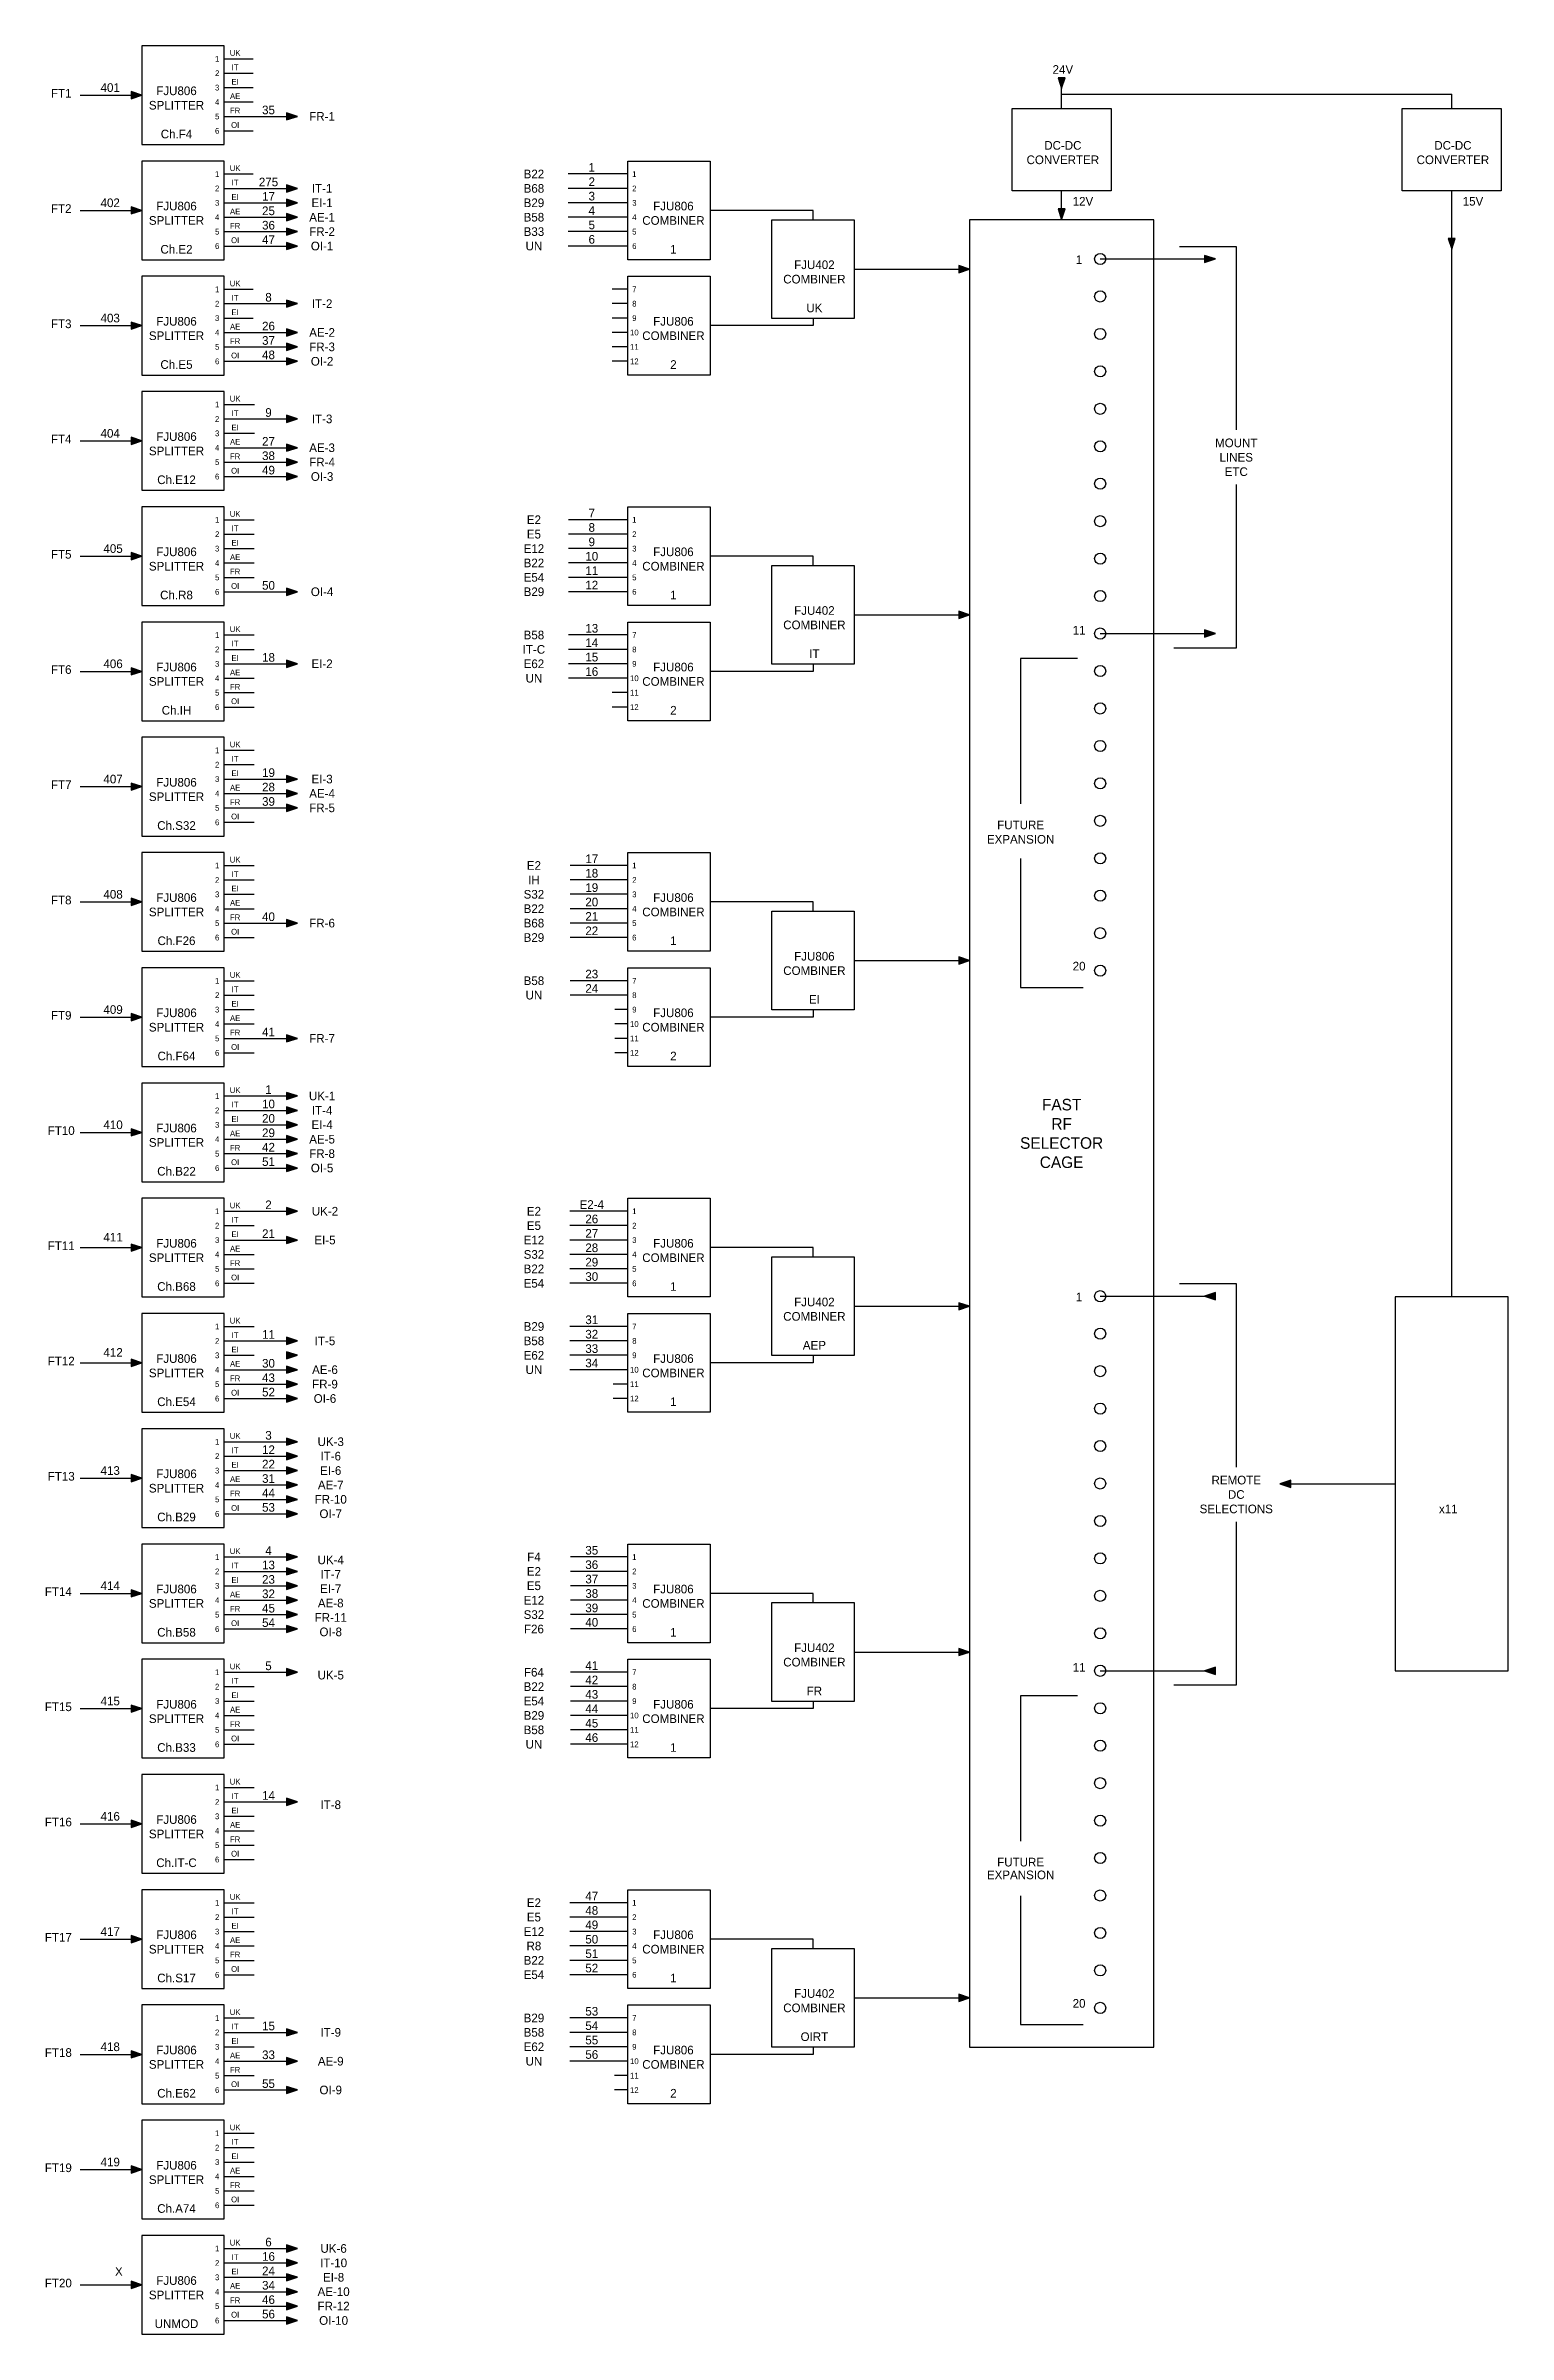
# Model space of a CAD drawing. Extents: x 82 to 589, y 10 to 804.
import ezdxf
from ezdxf.enums import TextEntityAlignment as Align

# ---------------------------------------------------------------- set-up
doc = ezdxf.new("R2010")
doc.units = 0
for name, color, linetype in [('BLOKKE', 1, 'CONTINUOUS'), ('SIGNAL-NAVNE', 4, 'CONTINUOUS'), ('TEKST', 7, 'CONTINUOUS'), ('WIRING', 5, 'CONTINUOUS')]:
    doc.layers.add(name, color=color, linetype=linetype)

# ---------------------------------------------------------------- blocks, each defined once
blk = doc.blocks.new('PIL')
at = {"layer": 'WIRING', "color": 0}
blk.add_lwpolyline([(-3.75, 1.25), (-3.75, -1.25), (0, 0)], close=True, dxfattribs=at)
for points in [[(-3.75, 1.25), (0, 0), (-3.75, 0), (-3.75, -1.25)], [(0, 0), (-3.75, -1.25), (-3.75, 1.25), (0, 0)], [(-3.75, 0), (-3.75, 1.25), (0, 0), (-3.75, -1.25)], [(-3.75, -1.25), (0, 0), (-3.75, 1.25), (-3.75, -1.25)]]:
    blk.add_solid(points, dxfattribs=at)

msp = doc.modelspace()

# ---------------------------------------------------------------- linework, layer by layer
at = {"layer": 'BLOKKE', "color": 0}
for points in [[(115, 770), (143.57, 770), (143.57, 804.27), (115, 804.27)], [(451.24, 782.48), (451.24, 753.91), (416.97, 753.91), (416.97, 782.48)], [(586.57, 782.48), (586.57, 753.91), (552.29, 753.91), (552.29, 782.48)], [(115, 730), (143.57, 730), (143.57, 764.27), (115, 764.27)], [(312.19, 730), (283.61, 730), (283.61, 764.27), (312.19, 764.27)], [(362.18, 709.64), (333.61, 709.64), (333.61, 743.91), (362.18, 743.91)], [(402.15, 109.64), (466.06, 109.64), (466.06, 743.91), (402.15, 743.91)], [(115, 690), (143.57, 690), (143.57, 724.27), (115, 724.27)], [(312.19, 690), (283.61, 690), (283.61, 724.27), (312.19, 724.27)], [(115, 650), (143.57, 650), (143.57, 684.27), (115, 684.27)], [(115, 610), (143.57, 610), (143.57, 644.27), (115, 644.27)], [(312.19, 610), (283.61, 610), (283.61, 644.27), (312.19, 644.27)], [(362.18, 589.64), (333.61, 589.64), (333.61, 623.91), (362.18, 623.91)], [(115, 570), (143.57, 570), (143.57, 604.27), (115, 604.27)], [(312.19, 570), (283.61, 570), (283.61, 604.27), (312.19, 604.27)], [(115, 530), (143.57, 530), (143.57, 564.27), (115, 564.27)], [(115, 490), (143.57, 490), (143.57, 524.27), (115, 524.27)], [(312.19, 490), (283.61, 490), (283.61, 524.27), (312.19, 524.27)], [(362.18, 469.64), (333.61, 469.64), (333.61, 503.91), (362.18, 503.91)], [(115, 450), (143.57, 450), (143.57, 484.27), (115, 484.27)], [(312.19, 450), (283.61, 450), (283.61, 484.27), (312.19, 484.27)], [(115, 410), (143.57, 410), (143.57, 444.27), (115, 444.27)], [(115, 370), (143.57, 370), (143.57, 404.27), (115, 404.27)], [(312.19, 370), (283.61, 370), (283.61, 404.27), (312.19, 404.27)], [(362.18, 349.64), (333.61, 349.64), (333.61, 383.91), (362.18, 383.91)], [(549.81, 240.27), (589.05, 240.27), (589.05, 370.01), (549.81, 370.01)], [(115, 330), (143.57, 330), (143.57, 364.27), (115, 364.27)], [(312.19, 330), (283.61, 330), (283.61, 364.27), (312.19, 364.27)], [(115, 290), (143.57, 290), (143.57, 324.27), (115, 324.27)], [(115, 250), (143.57, 250), (143.57, 284.27), (115, 284.27)], [(312.19, 250), (283.61, 250), (283.61, 284.27), (312.19, 284.27)], [(362.18, 229.64), (333.61, 229.64), (333.61, 263.91), (362.18, 263.91)], [(115, 210), (143.57, 210), (143.57, 244.27), (115, 244.27)], [(312.19, 210), (283.61, 210), (283.61, 244.27), (312.19, 244.27)], [(115, 170), (143.57, 170), (143.57, 204.27), (115, 204.27)], [(115, 130), (143.57, 130), (143.57, 164.27), (115, 164.27)], [(312.19, 130), (283.61, 130), (283.61, 164.27), (312.19, 164.27)], [(362.18, 109.64), (333.61, 109.64), (333.61, 143.91), (362.18, 143.91)], [(115, 90), (143.57, 90), (143.57, 124.27), (115, 124.27)], [(312.19, 90), (283.61, 90), (283.61, 124.27), (312.19, 124.27)], [(115, 50), (143.57, 50), (143.57, 84.27), (115, 84.27)], [(115, 10), (143.57, 10), (143.57, 44.27), (115, 44.27)]]:
    msp.add_lwpolyline(points, close=True, dxfattribs=at)
for centre in [(447.48, 730.27), (447.48, 717.27), (447.48, 704.27), (447.48, 691.27), (447.48, 678.27), (447.48, 665.27), (447.48, 652.27), (447.48, 639.27), (447.48, 626.27), (447.48, 613.27), (447.48, 600.27), (447.48, 587.27), (447.48, 574.27), (447.48, 561.27), (447.48, 548.27), (447.48, 535.27), (447.48, 522.27), (447.48, 509.27), (447.48, 496.27), (447.48, 483.27), (447.48, 370.27), (447.48, 357.27), (447.48, 344.27), (447.48, 331.27), (447.48, 318.27), (447.48, 305.27), (447.48, 292.27), (447.48, 279.27), (447.48, 266.27), (447.48, 253.27), (447.48, 240.27), (447.48, 227.27), (447.48, 214.27), (447.48, 201.27), (447.48, 188.27), (447.48, 175.27), (447.48, 162.27), (447.48, 149.27), (447.48, 136.27), (447.48, 123.27)]:
    msp.add_circle(centre, 1.93, dxfattribs=at)
at = {"layer": 'WIRING', "color": 0}
for points in [[(143.57, 799.77), (153.62, 799.77)], [(143.57, 794.77), (153.62, 794.77)], [(93.58, 787.14), (115, 787.14)], [(143.57, 789.77), (153.62, 789.77)], [(434.1, 782.48), (434.1, 793.2)], [(434.1, 787.45), (569.43, 787.45)], [(569.43, 782.48), (569.43, 787.45)], [(143.57, 784.77), (153.62, 784.77)], [(143.57, 779.77), (168.93, 779.77)], [(143.57, 774.77), (153.62, 774.77)], [(143.57, 759.77), (153.62, 759.77)], [(143.57, 754.77), (168.93, 754.77)], [(283.61, 759.77), (262.87, 759.77)], [(283.61, 754.77), (262.87, 754.77)], [(93.58, 747.14), (115, 747.14)], [(143.57, 749.77), (168.93, 749.77)], [(283.61, 749.77), (262.87, 749.77)], [(347.89, 747.14), (312.19, 747.14)], [(347.89, 743.91), (347.89, 747.14)], [(434.1, 743.91), (434.1, 753.91)], [(569.43, 743.91), (569.43, 753.91)], [(569.43, 370.01), (569.43, 753.91)], [(143.57, 744.77), (168.93, 744.77)], [(143.57, 739.77), (168.93, 739.77)], [(283.61, 744.77), (262.87, 744.77)], [(283.61, 739.77), (262.87, 739.77)], [(143.57, 734.77), (168.93, 734.77)], [(283.61, 734.77), (262.87, 734.77)], [(475, 734.66), (494.69, 734.66), (494.69, 670.95)], [(362.18, 726.77), (402.15, 726.77)], [(447.48, 730.27), (487.45, 730.27)], [(143.57, 719.77), (153.62, 719.77)], [(283.61, 719.77), (278.18, 719.77)], [(93.58, 707.14), (115, 707.14)], [(143.57, 714.77), (168.93, 714.77)], [(143.57, 709.77), (153.62, 709.77)], [(283.61, 714.77), (278.18, 714.77)], [(283.61, 709.77), (278.18, 709.77)], [(347.89, 707.14), (312.19, 707.14)], [(347.89, 709.64), (347.89, 707.14)], [(143.57, 704.77), (168.93, 704.77)], [(143.57, 699.77), (168.93, 699.77)], [(283.61, 704.77), (278.18, 704.77)], [(283.61, 699.77), (278.18, 699.77)], [(143.57, 694.77), (168.93, 694.77)], [(283.61, 694.77), (278.18, 694.77)], [(143.57, 679.77), (154.07, 679.77)], [(143.57, 674.77), (168.93, 674.77)], [(143.57, 669.77), (154.07, 669.77)], [(93.58, 667.14), (115, 667.14)], [(143.57, 664.77), (168.93, 664.77)], [(143.57, 659.77), (168.93, 659.77)], [(143.57, 654.77), (168.93, 654.77)], [(494.69, 651.95), (494.69, 595.24), (473.03, 595.24)], [(143.57, 639.77), (153.93, 639.77)], [(283.61, 639.77), (262.95, 639.77)], [(143.57, 634.77), (153.93, 634.77)], [(143.57, 629.77), (153.93, 629.77)], [(283.61, 634.77), (262.95, 634.77)], [(283.61, 629.77), (262.95, 629.77)], [(93.58, 627.14), (115, 627.14)], [(143.57, 624.77), (153.93, 624.77)], [(143.57, 619.77), (153.93, 619.77)], [(283.61, 624.77), (262.95, 624.77)], [(283.61, 619.77), (262.95, 619.77)], [(347.89, 627.14), (312.19, 627.14)], [(347.89, 623.91), (347.89, 627.14)], [(143.57, 614.77), (168.93, 614.77)], [(283.61, 614.77), (262.95, 614.77)], [(362.18, 606.77), (402.15, 606.77)], [(143.57, 599.77), (153.93, 599.77)], [(283.61, 599.77), (262.95, 599.77)], [(447.48, 600.27), (487.45, 600.27)], [(143.57, 594.77), (153.93, 594.77)], [(143.57, 589.77), (168.93, 589.77)], [(283.61, 594.77), (262.95, 594.77)], [(283.61, 589.77), (262.95, 589.77)], [(347.89, 589.64), (347.89, 587.14)], [(439.57, 591.63), (419.88, 591.63), (419.88, 541.14)], [(93.58, 587.14), (115, 587.14)], [(143.57, 584.77), (154, 584.77)], [(283.61, 584.77), (262.95, 584.77)], [(347.89, 587.14), (312.19, 587.14)], [(143.57, 579.77), (154, 579.77)], [(143.57, 574.77), (154, 574.77)], [(283.61, 579.77), (278.11, 579.77)], [(283.61, 574.77), (278.11, 574.77)], [(143.57, 559.77), (154, 559.77)], [(143.57, 554.77), (154, 554.77)], [(143.57, 549.77), (168.93, 549.77)], [(93.58, 547.14), (115, 547.14)], [(143.57, 544.77), (168.93, 544.77)], [(143.57, 539.77), (168.93, 539.77)], [(143.57, 534.77), (153.93, 534.77)], [(143.57, 519.77), (153.93, 519.77)], [(283.61, 519.77), (263.58, 519.77)], [(419.88, 522.14), (419.88, 477.45), (441.53, 477.45)], [(143.57, 514.77), (153.93, 514.77)], [(143.57, 509.77), (153.93, 509.77)], [(283.61, 514.77), (263.58, 514.77)], [(283.61, 509.77), (263.58, 509.77)], [(93.58, 507.14), (115, 507.14)], [(143.57, 504.77), (153.93, 504.77)], [(283.61, 504.77), (263.58, 504.77)], [(347.89, 507.14), (312.19, 507.14)], [(347.89, 503.91), (347.89, 507.14)], [(143.57, 499.77), (168.93, 499.77)], [(143.57, 494.77), (153.93, 494.77)], [(283.61, 499.77), (263.58, 499.77)], [(283.61, 494.77), (263.58, 494.77)], [(362.18, 486.77), (402.15, 486.77)], [(143.57, 479.77), (153.93, 479.77)], [(283.61, 479.77), (263.58, 479.77)], [(143.57, 474.77), (153.93, 474.77)], [(143.57, 469.77), (153.93, 469.77)], [(283.61, 474.77), (263.58, 474.77)], [(283.61, 469.77), (279.04, 469.77)], [(347.89, 469.64), (347.89, 467.14)], [(93.58, 467.14), (115, 467.14)], [(143.57, 464.77), (153.93, 464.77)], [(283.61, 464.77), (279.04, 464.77)], [(347.89, 467.14), (312.19, 467.14)], [(143.57, 459.77), (168.93, 459.77)], [(143.57, 454.77), (153.93, 454.77)], [(283.61, 459.77), (279.04, 459.77)], [(283.61, 454.77), (279.04, 454.77)], [(143.57, 439.77), (168.93, 439.77)], [(143.57, 434.77), (168.93, 434.77)], [(143.57, 429.77), (168.93, 429.77)], [(93.58, 427.14), (115, 427.14)], [(143.57, 424.77), (168.93, 424.77)], [(143.57, 419.77), (168.93, 419.77)], [(143.57, 414.77), (168.93, 414.77)], [(143.57, 399.77), (168.93, 399.77)], [(283.61, 399.77), (263.47, 399.77)], [(143.57, 394.77), (153.93, 394.77)], [(143.57, 389.77), (168.93, 389.77)], [(283.61, 394.77), (263.47, 394.77)], [(283.61, 389.77), (263.47, 389.77)], [(93.58, 387.14), (115, 387.14)], [(143.57, 384.77), (153.93, 384.77)], [(283.61, 384.77), (263.47, 384.77)], [(347.89, 387.14), (312.19, 387.14)], [(347.89, 383.91), (347.89, 387.14)], [(143.57, 379.77), (153.93, 379.77)], [(143.57, 374.77), (153.93, 374.77)], [(283.61, 379.77), (263.47, 379.77)], [(283.61, 374.77), (263.47, 374.77)], [(475, 374.66), (494.69, 374.66), (494.69, 310.95)], [(362.18, 366.77), (402.15, 366.77)], [(447.48, 370.27), (487.45, 370.27)], [(143.57, 359.77), (153.93, 359.77)], [(283.61, 359.77), (263.47, 359.77)], [(143.57, 354.77), (168.93, 354.77)], [(143.57, 349.77), (153.93, 349.77)], [(283.61, 354.77), (263.47, 354.77)], [(283.61, 349.77), (263.47, 349.77)], [(347.89, 349.64), (347.89, 347.14)], [(93.58, 347.14), (115, 347.14)], [(143.57, 344.77), (168.93, 344.77)], [(283.61, 344.77), (263.47, 344.77)], [(347.89, 347.14), (312.19, 347.14)], [(143.57, 339.77), (168.93, 339.77)], [(143.57, 334.77), (168.93, 334.77)], [(283.61, 339.77), (278.53, 339.77)], [(283.61, 334.77), (278.53, 334.77)], [(143.57, 319.77), (168.93, 319.77)], [(143.57, 314.77), (168.93, 314.77)], [(143.57, 309.77), (168.93, 309.77)], [(93.58, 307.14), (115, 307.14)], [(143.57, 304.77), (168.93, 304.77)], [(509.85, 305.14), (549.81, 305.14)], [(143.57, 299.77), (168.93, 299.77)], [(143.57, 294.77), (168.93, 294.77)], [(494.69, 291.95), (494.69, 235.24), (473.03, 235.24)], [(143.57, 279.77), (168.93, 279.77)], [(283.61, 279.77), (263.69, 279.77)], [(143.57, 274.77), (168.93, 274.77)], [(283.61, 274.77), (263.69, 274.77)], [(93.58, 267.14), (115, 267.14)], [(143.57, 269.77), (168.93, 269.77)], [(143.57, 264.77), (168.93, 264.77)], [(283.61, 269.77), (263.69, 269.77)], [(283.61, 264.77), (263.69, 264.77)], [(347.89, 267.14), (312.19, 267.14)], [(347.89, 263.91), (347.89, 267.14)], [(143.57, 259.77), (168.93, 259.77)], [(143.57, 254.77), (168.93, 254.77)], [(283.61, 259.77), (263.69, 259.77)], [(283.61, 254.77), (263.69, 254.77)], [(362.18, 246.77), (402.15, 246.77)], [(143.57, 239.77), (168.93, 239.77)], [(283.61, 239.77), (263.69, 239.77)], [(447.48, 240.27), (487.45, 240.27)], [(143.57, 234.77), (153.93, 234.77)], [(283.61, 234.77), (263.69, 234.77)], [(439.57, 231.63), (419.88, 231.63), (419.88, 181.14)], [(93.58, 227.14), (115, 227.14)], [(143.57, 229.77), (153.93, 229.77)], [(143.57, 224.77), (153.93, 224.77)], [(283.61, 229.77), (263.69, 229.77)], [(283.61, 224.77), (263.69, 224.77)], [(347.89, 227.14), (312.19, 227.14)], [(347.89, 229.64), (347.89, 227.14)], [(143.57, 219.77), (153.93, 219.77)], [(143.57, 214.77), (153.93, 214.77)], [(283.61, 219.77), (263.69, 219.77)], [(283.61, 214.77), (263.69, 214.77)], [(143.57, 199.77), (153.93, 199.77)], [(143.57, 194.77), (168.93, 194.77)], [(93.58, 187.14), (115, 187.14)], [(143.57, 189.77), (153.93, 189.77)], [(143.57, 184.77), (153.93, 184.77)], [(143.57, 179.77), (153.93, 179.77)], [(143.57, 174.77), (153.93, 174.77)], [(143.57, 159.77), (153.93, 159.77)], [(283.61, 159.77), (263.43, 159.77)], [(419.88, 162.14), (419.88, 117.45), (441.53, 117.45)], [(143.57, 154.77), (153.93, 154.77)], [(283.61, 154.77), (263.43, 154.77)], [(93.58, 147.14), (115, 147.14)], [(143.57, 149.77), (153.93, 149.77)], [(143.57, 144.77), (153.93, 144.77)], [(283.61, 149.77), (263.43, 149.77)], [(283.61, 144.77), (263.43, 144.77)], [(347.89, 147.14), (312.19, 147.14)], [(347.89, 143.91), (347.89, 147.14)], [(143.57, 139.77), (153.93, 139.77)], [(283.61, 139.77), (263.43, 139.77)], [(143.57, 134.77), (153.93, 134.77)], [(283.61, 134.77), (263.43, 134.77)], [(143.57, 119.77), (154, 119.77)], [(283.61, 119.77), (263.43, 119.77)], [(362.18, 126.77), (402.15, 126.77)], [(143.57, 114.77), (168.93, 114.77)], [(283.61, 114.77), (263.43, 114.77)], [(93.58, 107.14), (115, 107.14)], [(143.57, 109.77), (154, 109.77)], [(143.57, 104.77), (168.93, 104.77)], [(283.61, 109.77), (263.43, 109.77)], [(283.61, 104.77), (263.43, 104.77)], [(347.89, 107.14), (312.19, 107.14)], [(347.89, 109.64), (347.89, 107.14)], [(143.57, 99.77), (154, 99.77)], [(283.61, 99.77), (278.99, 99.77)], [(143.57, 94.77), (168.93, 94.77)], [(283.61, 94.77), (278.99, 94.77)], [(143.57, 79.77), (153.93, 79.77)], [(143.57, 74.77), (153.93, 74.77)], [(93.58, 67.14), (115, 67.14)], [(143.57, 69.77), (153.93, 69.77)], [(143.57, 64.77), (153.93, 64.77)], [(143.57, 59.77), (153.93, 59.77)], [(143.57, 54.77), (153.93, 54.77)], [(143.57, 39.77), (168.93, 39.77)], [(143.57, 34.77), (168.93, 34.77)], [(93.58, 27.14), (115, 27.14)], [(143.57, 29.77), (168.93, 29.77)], [(143.57, 24.77), (168.93, 24.77)], [(143.57, 19.77), (168.93, 19.77)], [(143.57, 14.77), (168.93, 14.77)]]:
    msp.add_lwpolyline(points, dxfattribs=at)

# ---------------------------------------------------------------- block references
for p in [(115, 787.14), (168.93, 779.77), (168.93, 754.77), (115, 747.14), (168.93, 749.77), (168.93, 744.77), (168.93, 739.77), (168.93, 734.77), (487.45, 730.27), (402.15, 726.77), (168.93, 714.77), (115, 707.14), (168.93, 704.77), (168.93, 699.77), (168.93, 694.77), (168.93, 674.77), (115, 667.14), (168.93, 664.77), (168.93, 659.77), (168.93, 654.77), (115, 627.14), (168.93, 614.77), (402.15, 606.77), (487.45, 600.27), (115, 587.14), (168.93, 589.77), (115, 547.14), (168.93, 549.77), (168.93, 544.77), (168.93, 539.77), (115, 507.14), (168.93, 499.77), (402.15, 486.77), (115, 467.14), (168.93, 459.77), (168.93, 439.77), (168.93, 434.77), (168.93, 429.77), (115, 427.14), (168.93, 424.77), (168.93, 419.77), (168.93, 414.77), (168.93, 399.77), (168.93, 389.77), (115, 387.14), (402.15, 366.77), (168.93, 354.77), (168.93, 349.77), (115, 347.14), (168.93, 344.77), (168.93, 339.77), (168.93, 334.77), (168.93, 319.77), (168.93, 314.77), (168.93, 309.77), (115, 307.14), (168.93, 304.77), (168.93, 299.77), (168.93, 294.77), (168.93, 279.77), (168.93, 274.77), (168.93, 269.77), (115, 267.14), (168.93, 264.77), (168.93, 259.77), (168.93, 254.77), (402.15, 246.77), (168.93, 239.77), (115, 227.14), (168.93, 194.77), (115, 187.14), (115, 147.14), (402.15, 126.77), (168.93, 114.77), (115, 107.14), (168.93, 104.77), (168.93, 94.77), (115, 67.14), (168.93, 39.77), (168.93, 34.77), (115, 27.14), (168.93, 29.77), (168.93, 24.77), (168.93, 19.77), (168.93, 14.77)]:
    msp.add_blockref('PIL', p, dxfattribs=at)
for p, rotation in [((434.1, 789.45), 270), ((434.1, 743.91), 270), ((569.43, 733.66), 270), ((483.7, 370.27), 180), ((509.85, 305.14), 180), ((483.7, 240.27), 180)]:
    msp.add_blockref('PIL', p, dxfattribs=dict(at, rotation=rotation))

# ---------------------------------------------------------------- texts
at = {"layer": 'SIGNAL-NAVNE', "color": 0}
for s, p in [('UK', (147.35, 800.78)), ('2', (141.11, 793.75)), ('1', (141.11, 798.75)), ('IT', (147.35, 795.78)), ('3', (141.11, 788.75)), ('AE', (147.35, 785.78)), ('EI', (147.35, 790.78)), ('4', (141.11, 783.75)), ('5', (141.11, 778.75)), (' FR ', (147.35, 780.78)), ('6', (141.11, 773.75)), ('OI', (147.35, 775.78)), ('UK', (147.35, 760.78)), ('2', (141.11, 753.75)), ('1', (141.11, 758.75)), ('IT', (147.35, 755.78)), ('2', (285.86, 753.75)), ('1', (285.86, 758.75)), ('3', (141.11, 748.75)), ('AE', (147.35, 745.78)), ('EI', (147.35, 750.78)), ('3', (285.86, 748.75)), ('4', (141.11, 743.75)), ('5', (141.11, 738.75)), (' FR ', (147.35, 740.78)), ('4', (285.86, 743.75)), ('5', (285.86, 738.75)), ('6', (141.11, 733.75)), ('OI', (147.35, 735.78)), ('6', (285.86, 733.75)), ('2', (141.11, 713.75)), ('1', (141.11, 718.75)), ('UK', (147.35, 720.78)), ('IT', (147.35, 715.78)), ('8', (285.86, 713.75)), ('7', (285.86, 718.75)), ('3', (141.11, 708.75)), ('AE', (147.35, 705.78)), ('EI', (147.35, 710.78)), ('9', (285.86, 708.75)), ('4', (141.11, 703.75)), ('5', (141.11, 698.75)), (' FR ', (147.35, 700.78)), ('10', (285.86, 703.75)), ('11', (285.86, 698.75)), ('6', (141.11, 693.75)), ('OI', (147.35, 695.78)), ('12', (285.86, 693.75)), ('2', (141.11, 673.75)), ('1', (141.11, 678.75)), ('UK', (147.35, 680.78)), ('IT', (147.35, 675.78)), ('3', (141.11, 668.75)), ('AE', (147.35, 665.78)), ('EI', (147.35, 670.78)), ('4', (141.11, 663.75)), ('5', (141.11, 658.75)), (' FR ', (147.35, 660.78)), ('6', (141.11, 653.75)), ('OI', (147.35, 655.78)), ('2', (141.11, 633.75)), ('1', (141.11, 638.75)), ('UK', (147.35, 640.78)), ('IT', (147.35, 635.78)), ('2', (285.86, 633.75)), ('1', (285.86, 638.75)), ('3', (141.11, 628.75)), ('AE', (147.35, 625.78)), ('EI', (147.35, 630.78)), ('3', (285.86, 628.75)), ('4', (141.11, 623.75)), ('5', (141.11, 618.75)), (' FR ', (147.35, 620.78)), ('4', (285.86, 623.75)), ('5', (285.86, 618.75)), ('6', (141.11, 613.75)), ('OI', (147.35, 615.78)), ('6', (285.86, 613.75)), ('2', (141.11, 593.75)), ('1', (141.11, 598.75)), ('UK', (147.35, 600.78)), ('IT', (147.35, 595.78)), ('8', (285.86, 593.75)), ('7', (285.86, 598.75)), ('3', (141.11, 588.75)), ('AE', (147.35, 585.78)), ('EI', (147.35, 590.78)), ('9', (285.86, 588.75)), ('4', (141.11, 583.75)), ('5', (141.11, 578.75)), (' FR ', (147.35, 580.78)), ('10', (285.86, 583.75)), ('11', (285.86, 578.75)), ('6', (141.11, 573.75)), ('OI', (147.35, 575.78)), ('12', (285.86, 573.75)), ('1', (141.11, 558.75)), ('UK', (147.35, 560.78)), ('IT', (147.35, 555.78)), ('3', (141.11, 548.75)), ('2', (141.11, 553.75)), ('EI', (147.35, 550.78)), ('4', (141.11, 543.75)), ('5', (141.11, 538.75)), ('AE', (147.35, 545.78)), (' FR ', (147.35, 540.78)), ('6', (141.11, 533.75)), ('OI', (147.35, 535.78)), ('1', (141.11, 518.75)), ('UK', (147.35, 520.78)), ('IT', (147.35, 515.78)), ('1', (285.86, 518.75)), ('3', (141.11, 508.75)), ('2', (141.11, 513.75)), ('EI', (147.35, 510.78)), ('3', (285.86, 508.75)), ('2', (285.86, 513.75)), ('4', (141.11, 503.75)), ('5', (141.11, 498.75)), ('AE', (147.35, 505.78)), (' FR ', (147.35, 500.78)), ('4', (285.86, 503.75)), ('5', (285.86, 498.75)), ('6', (141.11, 493.75)), ('OI', (147.35, 495.78)), ('6', (285.86, 493.75)), ('1', (141.11, 478.75)), ('UK', (147.35, 480.78)), ('IT', (147.35, 475.78)), ('7', (285.86, 478.75)), ('3', (141.11, 468.75)), ('2', (141.11, 473.75)), ('EI', (147.35, 470.78)), ('8', (285.86, 473.75)), ('9', (285.86, 468.75)), ('4', (141.11, 463.75)), ('5', (141.11, 458.75)), ('AE', (147.35, 465.78)), (' FR ', (147.35, 460.78)), ('10', (285.86, 463.75)), ('11', (285.86, 458.75)), ('6', (141.11, 453.75)), ('OI', (147.35, 455.78)), ('12', (285.86, 453.75)), ('1', (141.11, 438.75)), ('UK', (147.35, 440.78)), ('IT', (147.35, 435.78)), ('3', (141.11, 428.75)), ('2', (141.11, 433.75)), ('EI', (147.35, 430.78)), ('4', (141.11, 423.75)), ('AE', (147.35, 425.78)), (' FR ', (147.35, 420.78)), ('5', (141.11, 418.75)), ('6', (141.11, 413.75)), ('OI', (147.35, 415.78)), ('1', (141.11, 398.75)), ('UK', (147.35, 400.78)), ('IT', (147.35, 395.78)), ('1', (285.86, 398.75)), ('3', (141.11, 388.75)), ('2', (141.11, 393.75)), ('EI', (147.35, 390.78)), ('3', (285.86, 388.75)), ('2', (285.86, 393.75)), ('4', (141.11, 383.75)), ('AE', (147.35, 385.78)), (' FR ', (147.35, 380.78)), ('4', (285.86, 383.75)), ('5', (141.11, 378.75)), ('6', (141.11, 373.75)), ('OI', (147.35, 375.78)), ('5', (285.86, 378.75)), ('6', (285.86, 373.75)), ('1', (141.11, 358.75)), ('UK', (147.35, 360.78)), ('IT', (147.35, 355.78)), ('7', (285.86, 358.75)), ('3', (141.11, 348.75)), ('2', (141.11, 353.75)), ('EI', (147.35, 350.78)), ('8', (285.86, 353.75)), ('9', (285.86, 348.75)), ('4', (141.11, 343.75)), ('AE', (147.35, 345.78)), (' FR ', (147.35, 340.78)), ('10', (285.86, 343.75)), ('5', (141.11, 338.75)), ('6', (141.11, 333.75)), ('OI', (147.35, 335.78)), ('11', (285.86, 338.75)), ('12', (285.86, 333.75)), ('1', (141.11, 318.75)), ('UK', (147.35, 320.78)), ('IT', (147.35, 315.78)), ('3', (141.11, 308.75)), ('2', (141.11, 313.75)), ('EI', (147.35, 310.78)), ('4', (141.11, 303.75)), ('AE', (147.35, 305.78)), (' FR ', (147.35, 300.78)), ('5', (141.11, 298.75)), ('6', (141.11, 293.75)), ('OI', (147.35, 295.78)), ('1', (141.11, 278.75)), ('UK', (147.35, 280.78)), ('1', (285.86, 278.75)), ('3', (141.11, 268.75)), ('2', (141.11, 273.75)), ('EI', (147.35, 270.78)), ('IT', (147.35, 275.78)), ('3', (285.86, 268.75)), ('2', (285.86, 273.75)), ('4', (141.11, 263.75)), ('AE', (147.35, 265.78)), (' FR ', (147.35, 260.78)), ('4', (285.86, 263.75)), ('5', (141.11, 258.75)), ('6', (141.11, 253.75)), ('OI', (147.35, 255.78)), ('5', (285.86, 258.75)), ('6', (285.86, 253.75)), ('1', (141.11, 238.75)), ('UK', (147.35, 240.78)), ('7', (285.86, 238.75)), ('3', (141.11, 228.75)), ('2', (141.11, 233.75)), ('EI', (147.35, 230.78)), ('IT', (147.35, 235.78)), ('8', (285.86, 233.75)), ('9', (285.86, 228.75)), ('4', (141.11, 223.75)), ('AE', (147.35, 225.78)), (' FR ', (147.35, 220.78)), ('10', (285.86, 223.75)), ('5', (141.11, 218.75)), ('6', (141.11, 213.75)), ('OI', (147.35, 215.78)), ('11', (285.86, 218.75)), ('12', (285.86, 213.75)), ('1', (141.11, 198.75)), ('UK', (147.35, 200.78)), ('3', (141.11, 188.75)), ('2', (141.11, 193.75)), ('EI', (147.35, 190.78)), ('IT', (147.35, 195.78)), ('4', (141.11, 183.75)), ('AE', (147.35, 185.78)), (' FR ', (147.35, 180.78)), ('5', (141.11, 178.75)), ('6', (141.11, 173.75)), ('OI', (147.35, 175.78)), ('1', (141.11, 158.75)), ('UK', (147.35, 160.78)), ('1', (285.86, 158.75)), ('2', (141.11, 153.75)), ('EI', (147.35, 150.78)), ('IT', (147.35, 155.78)), ('2', (285.86, 153.75)), ('4', (141.11, 143.75)), ('3', (141.11, 148.75)), ('AE', (147.35, 145.78)), ('4', (285.86, 143.75)), ('3', (285.86, 148.75)), ('5', (141.11, 138.75)), ('6', (141.11, 133.75)), (' FR ', (147.35, 140.78)), ('OI', (147.35, 135.78)), ('5', (285.86, 138.75)), ('6', (285.86, 133.75)), ('1', (141.11, 118.75)), ('UK', (147.35, 120.78)), ('7', (285.86, 118.75)), ('2', (141.11, 113.75)), ('EI', (147.35, 110.78)), ('IT', (147.35, 115.78)), ('8', (285.86, 113.75)), ('4', (141.11, 103.75)), ('3', (141.11, 108.75)), ('AE', (147.35, 105.78)), ('10', (285.86, 103.75)), ('9', (285.86, 108.75)), ('5', (141.11, 98.75)), ('6', (141.11, 93.75)), (' FR ', (147.35, 100.78)), ('OI', (147.35, 95.78)), ('11', (285.86, 98.75)), ('12', (285.86, 93.75)), ('1', (141.11, 78.75)), ('UK', (147.35, 80.78)), ('2', (141.11, 73.75)), ('EI', (147.35, 70.78)), ('IT', (147.35, 75.78)), ('4', (141.11, 63.75)), ('3', (141.11, 68.75)), ('AE', (147.35, 65.78)), ('5', (141.11, 58.75)), ('6', (141.11, 53.75)), (' FR ', (147.35, 60.78)), ('OI', (147.35, 55.78)), ('1', (141.11, 38.75)), ('UK', (147.35, 40.78)), ('2', (141.11, 33.75)), ('EI', (147.35, 30.78)), ('IT', (147.35, 35.78)), ('4', (141.11, 23.75)), ('3', (141.11, 28.75)), ('AE', (147.35, 25.78)), ('5', (141.11, 18.75)), (' FR ', (147.35, 20.78)), ('OI', (147.35, 15.78)), ('6', (141.11, 13.75))]:
    msp.add_text(s, height=2, dxfattribs=at).set_placement(p, align=Align.CENTER)
at = {"layer": 'TEKST', "color": 0}
for s, height, p in [('24V', 3, (434.53, 794.54)), ('FT1', 3, (87, 786.27)), ('401', 3, (104, 788.27)), ('FJU806', 3, (127, 787.14)), ('SPLITTER', 3, (127, 782.14)), ('35', 3, (158.92, 780.49)), ('FR-1', 3, (177.51, 778.27)), ('Ch.F4', 3, (127, 772.14)), ('DC-DC', 3, (434.53, 768.2)), ('DC-DC', 3, (569.86, 768.2)), ('1', 3, (271.08, 760.59)), ('CONVERTER', 3, (434.53, 763.2)), ('CONVERTER', 3, (569.86, 763.2)), ('275', 3, (158.92, 755.49)), ('IT-1', 3, (177.51, 753.27)), ('B22', 3, (251.01, 758.27)), ('B68', 3, (251.01, 753.27)), ('2', 3, (271.08, 755.59)), ('FT2', 3, (87, 746.27)), ('402', 3, (104, 748.27)), ('FJU806', 3, (127, 747.14)), ('25', 3, (158.92, 745.49)), ('17', 3, (158.92, 750.49)), ('EI-1', 3, (177.51, 748.27)), ('B29', 3, (251.01, 748.27)), ('4', 3, (271.08, 745.59)), ('3', 3, (271.08, 750.59)), ('FJU806', 3, (299.41, 747.14)), ('12V', 3, (441.5, 748.8)), ('15V', 3, (576.83, 748.8)), ('SPLITTER', 3, (127, 742.14)), ('36', 3, (158.92, 740.49)), ('AE-1', 3, (177.51, 743.27)), ('FR-2', 3, (177.51, 738.27)), ('B58', 3, (251.01, 743.27)), ('B33', 3, (251.01, 738.27)), ('5', 3, (271.08, 740.59)), ('COMBINER', 3, (299.41, 742.14)), ('Ch.E2', 3, (127, 732.14)), ('47', 3, (158.92, 735.49)), ('OI-1', 3, (177.51, 733.27)), ('UN', 3, (251.01, 733.27)), ('6', 3, (271.08, 735.59)), ('1', 3, (299.41, 732.14)), ('1', 3, (440.16, 728.53)), ('COMBINER', 3, (348.32, 721.77)), ('FJU402', 3, (348.32, 726.77)), ('8', 3, (158.92, 715.49)), ('IT-2', 3, (177.51, 713.27)), ('FT3', 3, (87, 706.27)), ('403', 3, (104, 708.27)), ('FJU806', 3, (127, 707.14)), ('26', 3, (158.92, 705.49)), ('FJU806', 3, (299.41, 707.14)), ('UK', 3, (348.32, 711.77)), ('SPLITTER', 3, (127, 702.14)), ('37', 3, (158.92, 700.49)), ('AE-2', 3, (177.51, 703.27)), ('FR-3', 3, (177.51, 698.27)), ('COMBINER', 3, (299.41, 702.14)), ('Ch.E5', 3, (127, 692.14)), ('48', 3, (158.92, 695.49)), ('OI-2', 3, (177.51, 693.27)), ('2', 3, (299.41, 692.14)), ('9', 3, (158.92, 675.49)), ('IT-3', 3, (177.51, 673.27)), ('FT4', 3, (87, 666.27)), ('404', 3, (104, 668.27)), ('FJU806', 3, (127, 667.14)), ('27', 3, (158.92, 665.49)), ('MOUNT', 3, (494.69, 664.95)), ('SPLITTER', 3, (127, 662.14)), ('38', 3, (158.92, 660.49)), ('AE-3', 3, (177.51, 663.27)), ('FR-4', 3, (177.51, 658.27)), ('LINES', 3, (494.69, 659.95)), ('Ch.E12', 3, (127, 652.14)), ('49', 3, (158.92, 655.49)), ('OI-3', 3, (177.51, 653.27)), ('ETC', 3, (494.69, 654.95)), ('7', 3, (271.08, 640.59)), ('E2', 3, (251.01, 638.27)), ('E5', 3, (251.01, 633.27)), ('8', 3, (271.08, 635.59)), ('FT5', 3, (87, 626.27)), ('405', 3, (105, 628.27)), ('FJU806', 3, (127, 627.14)), ('E12', 3, (251.01, 628.27)), ('10', 3, (271.08, 625.59)), ('9', 3, (271.08, 630.59)), ('FJU806', 3, (299.41, 627.14)), ('SPLITTER', 3, (127, 622.14)), ('B22', 3, (251.01, 623.27)), ('E54', 3, (251.01, 618.27)), ('11', 3, (271.08, 620.59)), ('COMBINER', 3, (299.41, 622.14)), ('Ch.R8', 3, (127, 612.14)), ('50', 3, (158.92, 615.49)), ('OI-4', 3, (177.51, 613.27)), ('B29', 3, (251.01, 613.27)), ('12', 3, (271.08, 615.59)), ('1', 3, (299.41, 612.14)), ('COMBINER', 3, (348.32, 601.77)), ('FJU402', 3, (348.32, 606.77)), ('IT-C', 3, (251.01, 593.27)), ('B58', 3, (251.01, 598.27)), ('13', 3, (271.08, 600.59)), ('14', 3, (271.08, 595.59)), ('11', 3, (440.16, 599.93)), ('FT6', 3, (87, 586.27)), ('406', 3, (105, 588.27)), ('FJU806', 3, (127, 587.14)), ('18', 3, (158.92, 590.49)), ('EI-2', 3, (177.51, 588.27)), ('E62', 3, (251.01, 588.27)), ('15', 3, (271.08, 590.59)), ('16', 3, (271.08, 585.59)), ('FJU806', 3, (299.41, 587.14)), ('IT', 3, (348.32, 591.77)), ('SPLITTER', 3, (127, 582.14)), ('UN', 3, (251.01, 583.27)), ('COMBINER', 3, (299.41, 582.14)), ('Ch.IH', 3, (127, 572.14)), ('2', 3, (299.41, 572.14)), ('FT7', 3, (87, 546.27)), ('407', 3, (105, 548.27)), ('FJU806', 3, (127, 547.14)), ('28', 3, (158.92, 545.49)), ('19', 3, (158.92, 550.49)), ('EI-3', 3, (177.51, 548.27)), ('SPLITTER', 3, (127, 542.14)), ('39', 3, (158.92, 540.49)), ('AE-4', 3, (177.51, 543.27)), ('FR-5', 3, (177.51, 538.27)), ('Ch.S32', 3, (127, 532.14)), ('FUTURE', 3, (419.88, 532.36)), ('EXPANSION', 3, (419.88, 527.36)), ('E2', 3, (251.01, 518.27)), ('17', 3, (271.08, 520.59)), ('18', 3, (271.08, 515.59)), ('FT8', 3, (87, 506.27)), ('408', 3, (105, 508.27)), ('FJU806', 3, (127, 507.14)), ('S32', 3, (251.01, 508.27)), ('IH', 3, (251.01, 513.27)), ('20', 3, (271.08, 505.59)), ('19', 3, (271.08, 510.59)), ('FJU806', 3, (299.41, 507.14)), ('SPLITTER', 3, (127, 502.14)), ('40', 3, (158.92, 500.49)), ('FR-6', 3, (177.51, 498.27)), ('B22', 3, (251.01, 503.27)), ('B68', 3, (251.01, 498.27)), ('21', 3, (271.08, 500.59)), ('COMBINER', 3, (299.41, 502.14)), ('Ch.F26', 3, (127, 492.14)), ('B29', 3, (251.01, 493.27)), ('22', 3, (271.08, 495.59)), ('1', 3, (299.41, 492.14)), ('COMBINER', 3, (348.32, 481.77)), ('FJU806', 3, (348.32, 486.77)), ('20', 3, (440.16, 483.34)), ('B58', 3, (251.01, 478.27)), ('23', 3, (271.08, 480.59)), ('24', 3, (271.08, 475.59)), ('FT9', 3, (87, 466.27)), ('409', 3, (105, 468.27)), ('FJU806', 3, (127, 467.14)), ('UN', 3, (251.01, 473.27)), ('FJU806', 3, (299.41, 467.14)), ('EI', 3, (348.32, 471.77)), ('SPLITTER', 3, (127, 462.14)), ('41', 3, (158.92, 460.49)), ('FR-7', 3, (177.51, 458.27)), ('COMBINER', 3, (299.41, 462.14)), ('Ch.F64', 3, (127, 452.14)), ('2', 3, (299.41, 452.14)), ('10', 3, (158.92, 435.49)), ('1', 3, (158.92, 440.49)), ('UK-1', 3, (177.51, 438.27)), ('FAST', 4, (434.1, 434.77)), ('FT10', 3, (87, 426.27)), ('410', 3, (105, 428.27)), ('FJU806', 3, (127, 427.14)), ('20', 3, (158.92, 430.49)), ('EI-4', 3, (177.51, 428.27)), ('IT-4', 3, (177.51, 433.27)), ('RF', 4, (434.1, 428.11)), ('SPLITTER', 3, (127, 422.14)), ('42', 3, (158.92, 420.49)), ('29', 3, (158.92, 425.49)), ('AE-5', 3, (177.51, 423.27)), ('FR-8', 3, (177.51, 418.27)), ('SELECTOR', 4, (434.1, 421.44)), ('Ch.B22', 3, (127, 412.14)), ('51', 3, (158.92, 415.49)), ('OI-5', 3, (177.51, 413.27)), ('CAGE', 4, (434.1, 414.77)), ('2', 3, (158.92, 400.49)), ('UK-2', 3, (178.51, 398.27)), ('E2', 3, (251.01, 398.27)), ('E2-4', 3, (271.08, 400.59)), ('26', 3, (271.08, 395.59)), ('FT11', 3, (87, 386.27)), ('411', 3, (105, 389.27)), ('FJU806', 3, (127, 387.14)), ('21', 3, (158.92, 390.49)), ('EI-5', 3, (178.51, 388.27)), ('E12', 3, (251.01, 388.27)), ('E5', 3, (251.01, 393.27)), ('27', 3, (271.08, 390.59)), ('FJU806', 3, (299.41, 387.14)), ('SPLITTER', 3, (127, 382.14)), ('S32', 3, (251.01, 383.27)), ('B22', 3, (251.01, 378.27)), ('28', 3, (271.08, 385.59)), ('29', 3, (271.08, 380.59)), ('COMBINER', 3, (299.41, 382.14)), ('Ch.B68', 3, (127, 372.14)), ('E54', 3, (251.01, 373.27)), ('30', 3, (271.08, 375.59)), ('1', 3, (299.41, 372.14)), ('FJU402', 3, (348.32, 366.77)), ('1', 3, (440.16, 368.53)), ('11', 3, (158.92, 355.49)), ('B29', 3, (251.01, 358.27)), ('31', 3, (271.08, 360.59)), ('32', 3, (271.08, 355.59)), ('COMBINER', 3, (348.32, 361.77)), ('412', 3, (105, 349.27)), ('FJU806', 3, (127, 347.14)), ('IT-5', 3, (178.51, 353.27)), ('B58', 3, (251.01, 353.27)), ('E62', 3, (251.01, 348.27)), ('33', 3, (271.08, 350.59)), ('FJU806', 3, (299.41, 347.14)), ('AEP', 3, (348.32, 351.77)), ('FT12', 3, (87, 346.27)), ('SPLITTER', 3, (127, 342.14)), ('43', 3, (158.92, 340.49)), ('30', 3, (158.92, 345.49)), ('AE-6', 3, (178.51, 343.27)), ('UN', 3, (251.01, 343.27)), ('34', 3, (271.08, 345.59)), ('COMBINER', 3, (299.41, 342.14)), ('Ch.E54', 3, (127, 332.14)), ('52', 3, (158.92, 335.49)), ('FR-9', 3, (178.51, 338.27)), ('OI-6', 3, (178.51, 333.27)), ('1', 3, (299.41, 332.14)), ('12', 3, (158.92, 315.49)), ('3', 3, (158.92, 320.49)), ('UK-3', 3, (180.51, 318.27)), ('413', 3, (104, 308.27)), ('FJU806', 3, (127, 307.14)), ('22', 3, (158.92, 310.49)), ('EI-6', 3, (180.51, 308.27)), ('IT-6', 3, (180.51, 313.27)), ('FT13', 3, (87, 306.27)), ('SPLITTER', 3, (127, 302.14)), ('44', 3, (158.92, 300.49)), ('31', 3, (158.92, 305.49)), ('AE-7', 3, (180.51, 303.27)), ('REMOTE', 3, (494.69, 304.95)), ('DC', 3, (494.69, 299.95)), ('Ch.B29', 3, (127, 292.14)), ('53', 3, (158.92, 295.49)), ('FR-10', 3, (180.51, 298.27)), ('OI-7', 3, (180.51, 293.27)), ('SELECTIONS', 3, (494.69, 294.95)), ('x11', 3, (568.27, 294.95)), ('13', 3, (158.92, 275.49)), ('4', 3, (158.92, 280.49)), ('UK-4', 3, (180.51, 277.27)), ('F4', 3, (251.01, 278.27)), ('35', 3, (271.08, 280.59)), ('36', 3, (271.08, 275.59)), ('414', 3, (104, 268.27)), ('FJU806', 3, (127, 267.14)), ('23', 3, (158.92, 270.49)), ('EI-7', 3, (180.51, 267.27)), ('IT-7', 3, (180.51, 272.27)), ('E2', 3, (251.01, 273.27)), ('E5', 3, (251.01, 268.27)), ('37', 3, (271.08, 270.59)), ('FJU806', 3, (299.41, 267.14)), ('FT14', 3, (86, 266.27)), ('SPLITTER', 3, (127, 262.14)), ('45', 3, (158.92, 260.49)), ('32', 3, (158.92, 265.49)), ('AE-8', 3, (180.51, 262.27)), ('E12', 3, (251.01, 263.27)), ('38', 3, (271.08, 265.59)), ('39', 3, (271.08, 260.59)), ('COMBINER', 3, (299.41, 262.14)), ('Ch.B58', 3, (127, 252.14)), ('54', 3, (158.92, 255.49)), ('FR-11', 3, (180.51, 257.27)), ('OI-8', 3, (180.51, 252.27)), ('S32', 3, (251.01, 258.27)), ('F26', 3, (251.01, 253.27)), ('40', 3, (271.08, 255.59)), ('1', 3, (299.41, 252.14)), ('FJU402', 3, (348.32, 246.77)), ('5', 3, (158.92, 240.49)), ('UK-5', 3, (180.51, 237.27)), ('F64', 3, (251.01, 238.27)), ('41', 3, (271.08, 240.59)), ('42', 3, (271.08, 235.59)), ('COMBINER', 3, (348.32, 241.77)), ('11', 3, (440.16, 239.93)), ('415', 3, (104, 228.27)), ('B22', 3, (251.01, 233.27)), ('E54', 3, (251.01, 228.27)), ('43', 3, (271.08, 230.59)), (' FR ', 3, (348.32, 231.77)), ('FT15', 3, (86, 226.27)), ('SPLITTER', 3, (127, 222.14)), ('FJU806', 3, (127, 227.14)), ('B29', 3, (251.01, 223.27)), ('44', 3, (271.08, 225.59)), ('45', 3, (271.08, 220.59)), ('COMBINER', 3, (299.41, 222.14)), ('FJU806', 3, (299.41, 227.14)), ('Ch.B33', 3, (127, 212.14)), ('B58', 3, (251.01, 218.27)), ('UN', 3, (251.01, 213.27)), ('46', 3, (271.08, 215.59)), ('1', 3, (299.41, 212.14)), ('416', 3, (104, 188.27)), ('14', 3, (158.92, 195.49)), ('IT-8', 3, (180.51, 192.27)), ('FT16', 3, (86, 186.27)), ('SPLITTER', 3, (127, 182.14)), ('FJU806', 3, (127, 187.14)), ('Ch.IT-C', 3, (127, 172.14)), ('FUTURE', 3, (419.88, 172.36)), ('EXPANSION', 3, (419.88, 167.93)), ('E2', 3, (251.01, 158.27)), ('47', 3, (271.08, 160.59)), ('417', 3, (104, 148.27)), ('E12', 3, (251.01, 148.27)), ('E5', 3, (251.01, 153.27)), ('48', 3, (271.08, 155.59)), ('49', 3, (271.08, 150.59)), ('FT17', 3, (86, 146.27)), ('SPLITTER', 3, (127, 142.14)), ('FJU806', 3, (127, 147.14)), ('R8', 3, (251.01, 143.27)), ('50', 3, (271.08, 145.59)), ('51', 3, (271.08, 140.59)), ('COMBINER', 3, (299.41, 142.14)), ('FJU806', 3, (299.41, 147.14)), ('Ch.S17', 3, (127, 132.14)), ('B22', 3, (251.01, 138.27)), ('E54', 3, (251.01, 133.27)), ('52', 3, (271.08, 135.59)), ('1', 3, (299.41, 132.14)), ('FJU402', 3, (348.32, 126.77)), ('B29', 3, (251.01, 118.27)), ('53', 3, (271.08, 120.59)), ('COMBINER', 3, (348.32, 121.77)), ('20', 3, (440.16, 123.34)), ('418', 3, (104, 108.27)), ('15', 3, (158.92, 115.49)), ('IT-9', 3, (180.51, 113.27)), ('B58', 3, (251.01, 113.27)), ('E62', 3, (251.01, 108.27)), ('54', 3, (271.08, 115.59)), ('55', 3, (271.08, 110.59)), ('OIRT', 3, (348.32, 111.77)), ('FT18', 3, (86, 106.27)), ('SPLITTER', 3, (127, 102.14)), ('FJU806', 3, (127, 107.14)), ('33', 3, (158.92, 105.49)), ('AE-9', 3, (180.51, 103.27)), ('UN', 3, (251.01, 103.27)), ('56', 3, (271.08, 105.59)), ('COMBINER', 3, (299.41, 102.14)), ('FJU806', 3, (299.41, 107.14)), ('55', 3, (158.92, 95.49)), ('OI-9', 3, (180.51, 93.27)), ('Ch.E62', 3, (127, 92.14)), ('2', 3, (299.41, 92.14)), ('FT19', 3, (86, 66.27)), ('419', 3, (104, 68.27)), ('SPLITTER', 3, (127, 62.14)), ('FJU806', 3, (127, 67.14)), ('Ch.A74', 3, (127, 52.14)), ('6', 3, (158.92, 40.49)), ('UK-6', 3, (181.51, 38.27)), ('X', 3, (107, 30.27)), ('24', 3, (158.92, 30.49)), ('16', 3, (158.92, 35.49)), ('IT-10', 3, (181.51, 33.27)), ('FT20', 3, (86, 26.27)), ('SPLITTER', 3, (127, 22.14)), ('FJU806', 3, (127, 27.14)), ('34', 3, (158.92, 25.49)), ('AE-10', 3, (181.51, 23.27)), ('EI-8', 3, (181.51, 28.27)), ('46', 3, (158.92, 20.49)), ('56', 3, (158.92, 15.49)), ('FR-12', 3, (181.51, 18.27)), ('OI-10', 3, (181.51, 13.27)), ('UNMOD', 3, (127, 12.14))]:
    msp.add_text(s, height=height, dxfattribs=at).set_placement(p, align=Align.CENTER)

doc.saveas('drawing.dxf')
